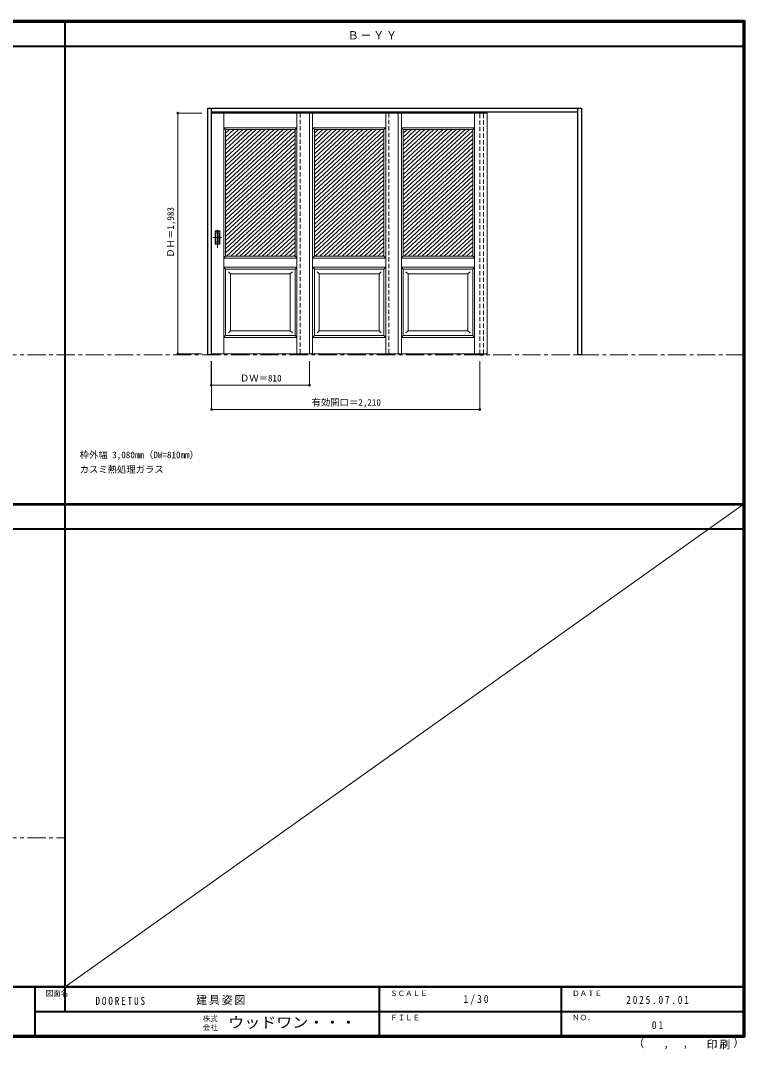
# Model space of a CAD drawing. Units: millimetres, scale not verified. Extents: x -6000 to 5700, y -4307 to 4175.
# Drawn here: x -267 to 5700, y -4307 to 4175 of the extents above; entities that cross this region are included whole.
import ezdxf
from ezdxf.enums import TextEntityAlignment as Align

# ---------------------------------------------------------------- set-up
doc = ezdxf.new("R2010")
doc.units = ezdxf.units.MM
doc.header["$LTSCALE"] = 30
doc.header["$PDMODE"] = 32
doc.header["$PDSIZE"] = 15
doc.linetypes.add('CHAIN1', pattern=[8, 5, -1, 1, -1])
doc.linetypes.add('DASHED1', pattern=[1.8, 1.2, -0.6])
for name, color, linetype, lineweight in [('0-1_通り芯', 7, 'CHAIN1', 18), ('0-2_扉', 7, 'Continuous', 18), ('0-4_枠', 3, 'Continuous', 25), ('0-6_引手', 7, 'Continuous', 18), ('0-B_寸法', 7, 'Continuous', 9), ('0-C_ハッチ', 4, 'Continuous', 9), ('0-F', 7, 'Continuous', 18), ('F-1_枠', 6, 'Continuous', 40)]:
    doc.layers.add(name, color=color, linetype=linetype, lineweight=lineweight)
doc.layers.add('0-A_文字', color=7, linetype='Continuous')
doc.layers.add('F-A_文字', color=7, linetype='Continuous')
doc.styles.add('ＭＳ ゴシック', font='')
doc.styles.get('ＭＳ ゴシック').set_extended_font_data('MS Gothic')

msp = doc.modelspace()

# ---------------------------------------------------------------- linework, layer by layer
at = {"layer": '0-1_通り芯'}
for p, q in [((-5490, 1418), (5690, 1418)), ((-5490, -2562.5), (100, -2562.5))]:
    msp.add_line(p, q, dxfattribs=at)
at = {"layer": '0-2_扉', "color": 4, "linetype": 'DASHED1', "lineweight": 9}
for p, q in [((1305, 3411.5), (1308, 3411.5)), ((1305, 1428.5), (1305, 3411.5)), ((2037, 3411.5), (2037, 1428.5)), ((2769, 3411.5), (2769, 1428.5)), ((1308, 1428.5), (1305, 1428.5))]:
    msp.add_line(p, q, dxfattribs=at)
at = {"layer": '0-2_扉'}
for p, q in [((2115, 3411.5), (1308, 3411.5)), ((1408.5, 1428.5), (1408.5, 3411.5)), ((2011.5, 1428.5), (2011.5, 3411.5)), ((2847, 3411.5), (2040, 3411.5)), ((2115, 3411.5), (2115, 1428.5)), ((2140.5, 1428.5), (2140.5, 3411.5)), ((2743.5, 1428.5), (2743.5, 3411.5)), ((3579, 3411.5), (2772, 3411.5)), ((2847, 3411.5), (2847, 1428.5)), ((2872.5, 1428.5), (2872.5, 3411.5)), ((3475.5, 1428.5), (3475.5, 3411.5)), ((3579, 3411.5), (3579, 1428.5)), ((1423.5, 2231.5), (1423.5, 3276.5)), ((1996.5, 3276.5), (1423.5, 3276.5)), ((2011.5, 3291.5), (1996.5, 3276.5)), ((1996.5, 2362.74), (1996.5, 3276.5)), ((2155.5, 2231.5), (2155.5, 3276.5)), ((2728.5, 3276.5), (2155.5, 3276.5)), ((2743.5, 3291.5), (2728.5, 3276.5)), ((2728.5, 2362.74), (2728.5, 3276.5)), ((2887.5, 2231.5), (2887.5, 3276.5)), ((3460.5, 3276.5), (2887.5, 3276.5)), ((3475.5, 3291.5), (3460.5, 3276.5)), ((3460.5, 2362.74), (3460.5, 3276.5)), ((1996.31, 3093.5), (1996.5, 3093.5)), ((2728.31, 3093.5), (2728.5, 3093.5)), ((3460.31, 3093.5), (3460.5, 3093.5)), ((1996.5, 2231.5), (1996.5, 2373.55)), ((2728.5, 2231.5), (2728.5, 2373.55)), ((3460.5, 2231.5), (3460.5, 2373.55)), ((1423.5, 2231.5), (1951.5, 2231.5)), ((1996.5, 2231.5), (1807.5, 2231.5)), ((2011.5, 2216.5), (1996.5, 2231.5)), ((2155.5, 2231.5), (2683.5, 2231.5)), ((2728.5, 2231.5), (2539.5, 2231.5)), ((2743.5, 2216.5), (2728.5, 2231.5)), ((2887.5, 2231.5), (3415.5, 2231.5)), ((3460.5, 2231.5), (3271.5, 2231.5)), ((3475.5, 2216.5), (3460.5, 2231.5)), ((2011.5, 2141.5), (1408.5, 2141.5)), ((1423.5, 1578.5), (1423.5, 2126.5)), ((2011.5, 2141.5), (1996.5, 2126.5)), ((1996.5, 1578.5), (1996.5, 2126.5)), ((2743.5, 2141.5), (2140.5, 2141.5)), ((2155.5, 1578.5), (2155.5, 2126.5)), ((2743.5, 2141.5), (2728.5, 2126.5)), ((2728.5, 1578.5), (2728.5, 2126.5)), ((3475.5, 2141.5), (2872.5, 2141.5)), ((2887.5, 1578.5), (2887.5, 2126.5)), ((3475.5, 2141.5), (3460.5, 2126.5)), ((3460.5, 1578.5), (3460.5, 2126.5)), ((1463.5, 2086.5), (1445.82, 2104.18)), ((1463.5, 2086.5), (1956.5, 2086.5)), ((1463.5, 2086.5), (1463.5, 1618.5)), ((1956.46, 2086.5), (1974.14, 2104.18)), ((1956.5, 1618.5), (1956.5, 2086.5)), ((2195.5, 2086.5), (2177.82, 2104.18)), ((2195.5, 2086.5), (2688.5, 2086.5)), ((2195.5, 2086.5), (2195.5, 1618.5)), ((2688.46, 2086.5), (2706.14, 2104.18)), ((2688.5, 1618.5), (2688.5, 2086.5)), ((2927.5, 2086.5), (2909.82, 2104.18)), ((2927.5, 2086.5), (3420.5, 2086.5)), ((2927.5, 2086.5), (2927.5, 1618.5)), ((3420.46, 2086.5), (3438.14, 2104.18)), ((3420.5, 1618.5), (3420.5, 2086.5)), ((1463.5, 1618.5), (1445.82, 1600.82)), ((1463.5, 1618.5), (1956.5, 1618.5)), ((1956.5, 1618.5), (1956.5, 1619.93)), ((1956.5, 1618.5), (1974.18, 1600.82)), ((2195.5, 1618.5), (2177.82, 1600.82)), ((2195.5, 1618.5), (2688.5, 1618.5)), ((2688.5, 1618.5), (2688.5, 1619.93)), ((2688.5, 1618.5), (2706.18, 1600.82)), ((2927.5, 1618.5), (2909.82, 1600.82)), ((2927.5, 1618.5), (3420.5, 1618.5)), ((3420.5, 1618.5), (3420.5, 1619.93)), ((3420.5, 1618.5), (3438.18, 1600.82)), ((2011.5, 1563.5), (1408.5, 1563.5)), ((1996.5, 1578.5), (2011.5, 1563.5)), ((2743.5, 1563.5), (2140.5, 1563.5)), ((2728.5, 1578.5), (2743.5, 1563.5)), ((3475.5, 1563.5), (2872.5, 1563.5)), ((3460.5, 1578.5), (3475.5, 1563.5)), ((2115, 1428.5), (1308, 1428.5)), ((2847, 1428.5), (2040, 1428.5)), ((3579, 1428.5), (2772, 1428.5))]:
    msp.add_line(p, q, dxfattribs=at)
for points in [[(2011.5, 3291.5), (1408.5, 3291.5), (1423.5, 3276.5)], [(2743.5, 3291.5), (2140.5, 3291.5), (2155.5, 3276.5)], [(3475.5, 3291.5), (2872.5, 3291.5), (2887.5, 3276.5)], [(1423.5, 2231.5), (1408.5, 2216.5), (2011.5, 2216.5)], [(2155.5, 2231.5), (2140.5, 2216.5), (2743.5, 2216.5)], [(2887.5, 2231.5), (2872.5, 2216.5), (3475.5, 2216.5)], [(1996.5, 2126.5), (1423.5, 2126.5), (1408.5, 2141.5)], [(2728.5, 2126.5), (2155.5, 2126.5), (2140.5, 2141.5)], [(3460.5, 2126.5), (2887.5, 2126.5), (2872.5, 2141.5)], [(1996.5, 1578.5), (1423.5, 1578.5), (1408.5, 1563.5)], [(2728.5, 1578.5), (2155.5, 1578.5), (2140.5, 1563.5)], [(3460.5, 1578.5), (2887.5, 1578.5), (2872.5, 1563.5)]]:
    msp.add_lwpolyline(points, dxfattribs=at)
at = {"layer": '0-4_枠'}
for p, q in [((1308, 1418), (1308, 3453)), ((1308, 3423), (4328, 3423)), ((4328, 1418), (4328, 3453)), ((3518, 1428.5), (3518, 1418)), ((3518, 1418), (3548, 1418)), ((3548, 1428.5), (3548, 1418)), ((4358, 1418), (4328, 1418))]:
    msp.add_line(p, q, dxfattribs=at)
at = {"layer": '0-4_枠', "color": 4, "linetype": 'DASHED1', "lineweight": 9}
for p, q in [((3518, 1426), (3518, 3423)), ((3548, 1426), (3548, 3423))]:
    msp.add_line(p, q, dxfattribs=at)
at = {"layer": '0-4_枠'}
for points in [[(1308, 1418), (1278, 1418), (1278, 3453)], [(1278, 3453), (4358, 3453), (4358, 1418)]]:
    msp.add_lwpolyline(points, dxfattribs=at)
at = {"layer": '0-6_引手', "linetype": 'CHAIN1'}
for p, q in [((1356, 2300.77), (1356, 2471.62)), ((1317.93, 2386), (1390.43, 2386))]:
    msp.add_line(p, q, dxfattribs=at)
at = {"layer": '0-6_引手'}
for p, q in [((1337, 2441), (1375, 2441)), ((1337, 2331), (1337, 2441)), ((1343.5, 2425), (1368.5, 2425)), ((1343.5, 2347), (1343.5, 2425)), ((1368.5, 2347), (1368.5, 2425)), ((1375, 2331), (1375, 2441)), ((1337, 2331), (1375, 2331)), ((1343.5, 2347), (1368.5, 2347))]:
    msp.add_line(p, q, dxfattribs=at)
at = {"layer": '0-6_引手', "linetype": 'DASHED1'}
for p, q in [((1372, 2335), (1372, 2437)), ((1340, 2335), (1372, 2335))]:
    msp.add_line(p, q, dxfattribs=at)
msp.add_lwpolyline([(1340, 2335), (1340, 2437), (1372, 2437)], dxfattribs=at)
at = {"layer": '0-B_寸法', "color": 4}
for p, q in [((1028, 3411.5), (1028, 1428.5)), ((1028, 3411.5), (1228, 3411.5)), ((1028, 1428.5), (1228, 1428.5)), ((1305, 1168), (1305, 1368)), ((1308, 968), (1308, 1368)), ((2115, 1168), (2115, 1368)), ((3518, 968), (3518, 1368)), ((1305, 1168), (2115, 1168)), ((1308, 968), (3518, 968))]:
    msp.add_line(p, q, dxfattribs=at)
at = {"layer": '0-B_寸法'}
for p in [(1028, 3411.5), (1028, 1428.5), (1305, 1168), (2115, 1168), (1308, 968), (3518, 968)]:
    msp.add_point(p, dxfattribs=at)
at = {"layer": '0-C_ハッチ'}
for p, q in [((1491.64, 3276.5), (1423.5, 3213.4)), ((1528.44, 3276.5), (1423.5, 3179.33)), ((1565.24, 3276.5), (1423.5, 3145.26)), ((1602.03, 3276.5), (1423.5, 3111.19)), ((1454.85, 3276.5), (1423.5, 3247.47)), ((1638.83, 3276.5), (1423.5, 3077.12)), ((1675.63, 3276.5), (1423.5, 3043.05)), ((1712.42, 3276.5), (1423.5, 3008.98)), ((1749.22, 3276.5), (1423.5, 2974.91)), ((1786.02, 3276.5), (1423.5, 2940.84)), ((1822.81, 3276.5), (1423.5, 2906.76)), ((1859.61, 3276.5), (1423.5, 2872.69)), ((1896.41, 3276.5), (1423.5, 2838.62)), ((1933.2, 3276.5), (1423.5, 2804.55)), ((1970, 3276.5), (1423.5, 2770.48)), ((1996.5, 3266.96), (1423.5, 2736.41)), ((1996.5, 3232.89), (1423.5, 2702.34)), ((2223.64, 3276.5), (2155.5, 3213.4)), ((2260.44, 3276.5), (2155.5, 3179.33)), ((2297.24, 3276.5), (2155.5, 3145.26)), ((2334.03, 3276.5), (2155.5, 3111.19)), ((2186.85, 3276.5), (2155.5, 3247.47)), ((2370.83, 3276.5), (2155.5, 3077.12)), ((2407.63, 3276.5), (2155.5, 3043.05)), ((2444.42, 3276.5), (2155.5, 3008.98)), ((2481.22, 3276.5), (2155.5, 2974.91)), ((2518.02, 3276.5), (2155.5, 2940.84)), ((2554.81, 3276.5), (2155.5, 2906.76)), ((2591.61, 3276.5), (2155.5, 2872.69)), ((2628.41, 3276.5), (2155.5, 2838.62)), ((2665.2, 3276.5), (2155.5, 2804.55)), ((2702, 3276.5), (2155.5, 2770.48)), ((2728.5, 3266.96), (2155.5, 2736.41)), ((2728.5, 3232.89), (2155.5, 2702.34)), ((2955.64, 3276.5), (2887.5, 3213.4)), ((2992.44, 3276.5), (2887.5, 3179.33)), ((3029.24, 3276.5), (2887.5, 3145.26)), ((3066.03, 3276.5), (2887.5, 3111.19)), ((2918.85, 3276.5), (2887.5, 3247.47)), ((3102.83, 3276.5), (2887.5, 3077.12)), ((3139.63, 3276.5), (2887.5, 3043.05)), ((3176.42, 3276.5), (2887.5, 3008.98)), ((3213.22, 3276.5), (2887.5, 2974.91)), ((3250.02, 3276.5), (2887.5, 2940.84)), ((3286.81, 3276.5), (2887.5, 2906.76)), ((3323.61, 3276.5), (2887.5, 2872.69)), ((3360.41, 3276.5), (2887.5, 2838.62)), ((3397.2, 3276.5), (2887.5, 2804.55)), ((3434, 3276.5), (2887.5, 2770.48)), ((3460.5, 3266.96), (2887.5, 2736.41)), ((3460.5, 3232.89), (2887.5, 2702.34)), ((1996.5, 3198.82), (1423.5, 2668.27)), ((1996.5, 3164.75), (1423.5, 2634.2)), ((2728.5, 3198.82), (2155.5, 2668.27)), ((2728.5, 3164.75), (2155.5, 2634.2)), ((3460.5, 3198.82), (2887.5, 2668.27)), ((3460.5, 3164.75), (2887.5, 2634.2)), ((1996.5, 3130.68), (1423.5, 2600.12)), ((1996.5, 3096.61), (1423.5, 2566.05)), ((1996.5, 3062.54), (1423.5, 2531.98)), ((2728.5, 3130.68), (2155.5, 2600.12)), ((2728.5, 3096.61), (2155.5, 2566.05)), ((2728.5, 3062.54), (2155.5, 2531.98)), ((3460.5, 3130.68), (2887.5, 2600.12)), ((3460.5, 3096.61), (2887.5, 2566.05)), ((3460.5, 3062.54), (2887.5, 2531.98)), ((1996.5, 3028.47), (1423.5, 2497.91)), ((1996.5, 2994.4), (1423.5, 2463.84)), ((2728.5, 3028.47), (2155.5, 2497.91)), ((2728.5, 2994.4), (2155.5, 2463.84)), ((3460.5, 3028.47), (2887.5, 2497.91)), ((3460.5, 2994.4), (2887.5, 2463.84)), ((1996.5, 2960.32), (1423.5, 2429.77)), ((1996.5, 2926.25), (1423.5, 2395.7)), ((1996.5, 2892.18), (1423.5, 2361.63)), ((2728.5, 2960.32), (2155.5, 2429.77)), ((2728.5, 2926.25), (2155.5, 2395.7)), ((2728.5, 2892.18), (2155.5, 2361.63)), ((3460.5, 2960.32), (2887.5, 2429.77)), ((3460.5, 2926.25), (2887.5, 2395.7)), ((3460.5, 2892.18), (2887.5, 2361.63)), ((1996.5, 2858.11), (1423.5, 2327.56)), ((1996.5, 2824.04), (1423.5, 2293.48)), ((2728.5, 2858.11), (2155.5, 2327.56)), ((2728.5, 2824.04), (2155.5, 2293.48)), ((3460.5, 2858.11), (2887.5, 2327.56)), ((3460.5, 2824.04), (2887.5, 2293.48)), ((1996.5, 2789.97), (1423.5, 2259.41)), ((1996.5, 2755.9), (1430.15, 2231.5)), ((1996.5, 2721.83), (1466.95, 2231.5)), ((2728.5, 2789.97), (2155.5, 2259.41)), ((2728.5, 2755.9), (2162.15, 2231.5)), ((2728.5, 2721.83), (2198.95, 2231.5)), ((3460.5, 2789.97), (2887.5, 2259.41)), ((3460.5, 2755.9), (2894.15, 2231.5)), ((3460.5, 2721.83), (2930.95, 2231.5)), ((1996.5, 2687.76), (1503.74, 2231.5)), ((1996.5, 2653.69), (1540.54, 2231.5)), ((2728.5, 2687.76), (2235.74, 2231.5)), ((2728.5, 2653.69), (2272.54, 2231.5)), ((3460.5, 2687.76), (2967.74, 2231.5)), ((3460.5, 2653.69), (3004.54, 2231.5)), ((1996.5, 2619.61), (1577.34, 2231.5)), ((1996.5, 2585.54), (1614.13, 2231.5)), ((1996.5, 2551.47), (1650.93, 2231.5)), ((2728.5, 2619.61), (2309.34, 2231.5)), ((2728.5, 2585.54), (2346.13, 2231.5)), ((2728.5, 2551.47), (2382.93, 2231.5)), ((3460.5, 2619.61), (3041.34, 2231.5)), ((3460.5, 2585.54), (3078.13, 2231.5)), ((3460.5, 2551.47), (3114.93, 2231.5)), ((1996.5, 2517.4), (1687.73, 2231.5)), ((1996.5, 2483.33), (1724.52, 2231.5)), ((2728.5, 2517.4), (2419.73, 2231.5)), ((2728.5, 2483.33), (2456.52, 2231.5)), ((3460.5, 2517.4), (3151.73, 2231.5)), ((3460.5, 2483.33), (3188.52, 2231.5)), ((1996.5, 2449.26), (1761.32, 2231.5)), ((1996.5, 2415.19), (1798.12, 2231.5)), ((1996.5, 2381.12), (1834.91, 2231.5)), ((2728.5, 2449.26), (2493.32, 2231.5)), ((2728.5, 2415.19), (2530.12, 2231.5)), ((2728.5, 2381.12), (2566.91, 2231.5)), ((3460.5, 2449.26), (3225.32, 2231.5)), ((3460.5, 2415.19), (3262.12, 2231.5)), ((3460.5, 2381.12), (3298.91, 2231.5)), ((1996.5, 2347.05), (1871.71, 2231.5)), ((1996.5, 2312.97), (1908.51, 2231.5)), ((2728.5, 2347.05), (2603.71, 2231.5)), ((2728.5, 2312.97), (2640.51, 2231.5)), ((3460.5, 2347.05), (3335.71, 2231.5)), ((3460.5, 2312.97), (3372.51, 2231.5)), ((1996.5, 2278.9), (1945.3, 2231.5)), ((1996.5, 2244.83), (1982.1, 2231.5)), ((2728.5, 2278.9), (2677.3, 2231.5)), ((2728.5, 2244.83), (2714.1, 2231.5)), ((3460.5, 2278.9), (3409.3, 2231.5)), ((3460.5, 2244.83), (3446.1, 2231.5))]:
    msp.add_line(p, q, dxfattribs=at)
at = {"layer": '0-F'}
msp.add_line((5690, 184.5), (100, -3790), dxfattribs=at)
at = {"layer": 'F-1_枠'}
for p, q in [((-6000, 4175), (5700, 4175)), ((-6000, 4170), (5700, 4170)), ((-6000, 4165), (5700, 4165)), ((100, -3997.5), (100, 4175)), ((5690, 4175), (5690, -4205)), ((5695, 4175), (5695, -4205)), ((5700, 4175), (5700, -4205)), ((-6000, 3965), (5700, 3965)), ((-6000, 190.5), (5700, 190.5)), ((-6000, 187.5), (5700, 187.5)), ((-6000, 184.5), (5700, 184.5)), ((-6000, -15.5), (5700, -15.5)), ((5700, -3790), (-6000, -3790)), ((5700, -3795), (-6000, -3795)), ((-150, -3795), (-150, -4195)), ((2690, -3795), (2690, -4195)), ((4190, -3795), (4190, -4195)), ((-150, -3995), (5690, -3995.01)), ((5700, -4195), (-6000, -4195)), ((5700, -4200), (-6000, -4200)), ((5700, -4205), (-6000, -4205))]:
    msp.add_line(p, q, dxfattribs=at)

# ---------------------------------------------------------------- texts
at = {"layer": '0-A_文字', "style": 'ＭＳ ゴシック'}
for s, p in [('枠外幅 3,080mm（DW=810mm）', (220, 550.5)), ('カスミ熱処理ガラス', (220, 430.5))]:
    msp.add_text(s, height=54.99, dxfattribs=at).set_placement(p, align=Align.BOTTOM_LEFT)
at = {"layer": '0-A_文字', "insert": (2430, 4020), "char_height": 65.98, "attachment_point": 7, "style": 'ＭＳ ゴシック'}
msp.add_mtext('\\T1.17;Ｂ－ＹＹ', dxfattribs=at)
at = {"layer": '0-B_寸法', "style": 'ＭＳ ゴシック'}
msp.add_text('ＤＨ＝1,983', height=54.99, rotation=90, dxfattribs=at).set_placement((1013, 2219.75), align=Align.BOTTOM_LEFT)
for s, p in [('ＤＷ＝810', (1541.25, 1183)), ('有効開口＝2,210', (2131.75, 983))]:
    msp.add_text(s, height=54.99, dxfattribs=at).set_placement(p, align=Align.BOTTOM_LEFT)
at = {"layer": 'F-A_文字', "style": 'ＭＳ ゴシック'}
for s, height, p in [('図面名', 43.99, (-60, -3880)), ('ＳＣＡＬＥ', 43.99, (2780, -3880)), ('ＤＡＴＥ', 43.99, (4280, -3880)), ('株式', 43.99, (1235, -4089)), ('ＦＩＬＥ', 43.99, (2780, -4080)), ('ＮＯ．', 43.99, (4280, -4080)), ('会社', 43.99, (1235, -4161)), ('（', 65.98, (4784.03, -4308.31)), ('）', 65.98, (5608.4, -4304.13)), (',', 65.98, (5031.28, -4308.31)), (',', 65.98, (5190.2, -4305.53))]:
    msp.add_text(s, height=height, dxfattribs=at).set_placement(p, align=Align.BOTTOM_LEFT)
at = {"layer": 'F-A_文字', "style": 'ＭＳ ゴシック', "width": 1.1}
msp.add_text('ウッドワン・・・', height=87.98, dxfattribs=at).set_placement((1445, -4155), align=Align.BOTTOM_LEFT)
at = {"layer": 'F-A_文字', "char_height": 65.98, "attachment_point": 7, "style": 'ＭＳ ゴシック'}
for s, insert in [('\\T1.39;\\W0.85;DOORETUS', (350, -3940.79)), ('\\T1.17;建具姿図', (1180.42, -3940)), ('\\T1.38;\\W0.9;1/30', (3383.75, -3940)), ('\\T1.39;\\W0.85;2025.07.01', (4726.25, -3932.5)), ('\\T1.36;\\W0.9;01', (4936.25, -4140)), ('\\T1.17;印刷', (5388.15, -4306.92))]:
    msp.add_mtext(s, dxfattribs=dict(at, insert=insert))

doc.saveas('drawing.dxf')
